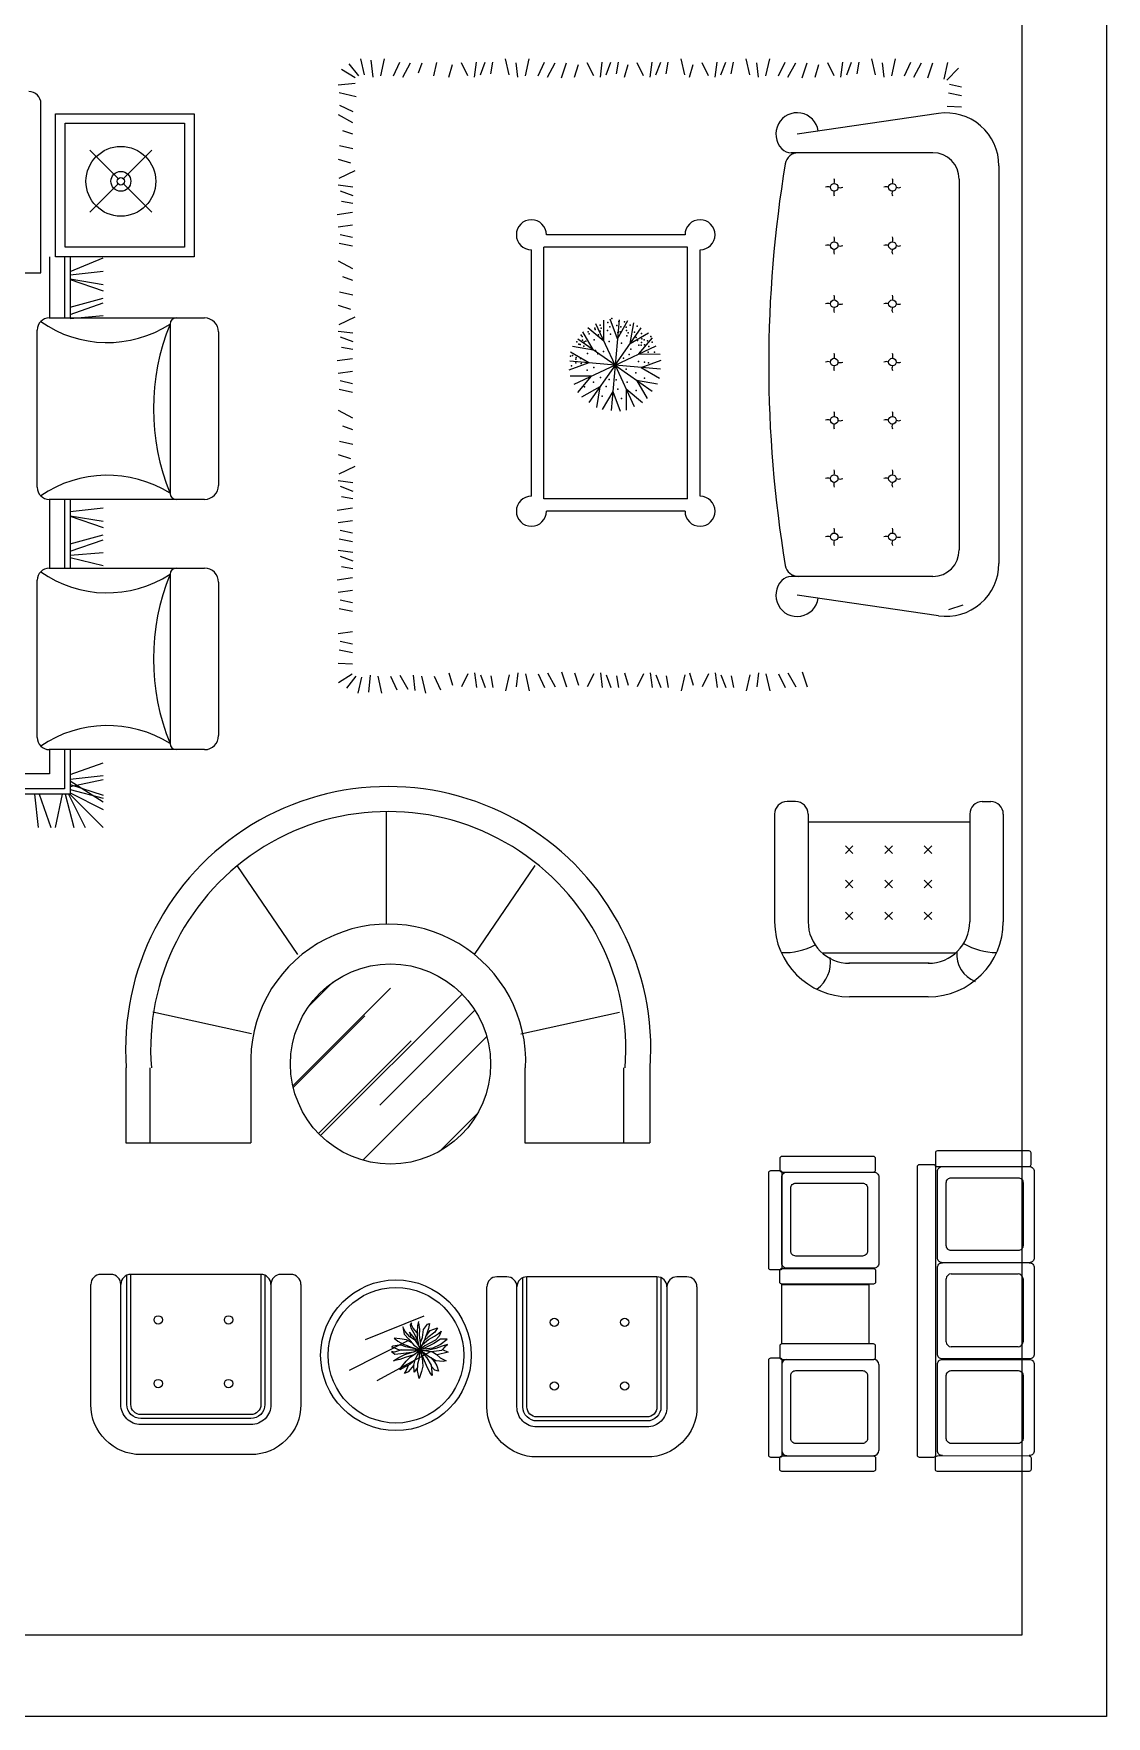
# Model space of a CAD drawing. Header units: inches. Extents: x -0.4 to 42.1, y 14 to 38.8.
# Drawn here: x 37.81 to 42.1, y 13.97 to 20.7 of the extents above; entities that cross this region are included whole.
import ezdxf

# ---------------------------------------------------------------- set-up
doc = ezdxf.new("R2010")
doc.units = ezdxf.units.IN
doc.header["$MEASUREMENT"] = 0
for name, color, linetype in [('02', 2, 'Continuous'), ('1', 1, 'Continuous'), ('8', 8, 'Continuous'), ('kadrbm', 4, 'Continuous')]:
    doc.layers.add(name, color=color, linetype=linetype)

# ---------------------------------------------------------------- blocks, each defined once
blk = doc.blocks.new('kadrbm')
at = {"layer": 'kadrbm', "color": 4}
blk.add_lwpolyline([(0, 0), (0, 24.7972), (21, 24.7972), (21, 0), (0, 0)], close=True, dxfattribs=at)
blk.add_lwpolyline([(20.6631, 0.3257), (20.6631, 24.4603), (0.3369, 24.4603), (0.3369, 0.3257), (20.6631, 0.3257)], dxfattribs=at)

msp = doc.modelspace()

# ---------------------------------------------------------------- hatches: boundary and pattern name
at = {"layer": '8'}
h = msp.add_hatch(dxfattribs=at)
h.set_pattern_fill('AR-RROOF', color=256, scale=0.3, angle=45, style=0)
h.set_pattern_definition([(45, (10.59898, 5.21392), (0.2545584, 0.6788225), [4.5, -0.6, 1.5, -0.3]), (45, (10.77505, 5.60212), (-0.4942676, 0.0700036), [0.9, -0.099, 1.8, -0.225]), (45, (10.52473, 5.5003), (0.9609581, 1.245215), [2.4, -0.42, 1.2, -0.3])])
edge = h.paths.add_edge_path()
edge.add_arc((39.2378, 16.5791), 0.4, 0, 360)

# ---------------------------------------------------------------- linework, layer by layer
at = {"layer": '02'}
for p, q in [((39.1336, 20.5328), (39.1187, 20.5964)), ((39.1682, 20.5241), (39.1608, 20.5921)), ((39.1986, 20.5284), (39.214, 20.5964)), ((39.2491, 20.529), (39.2747, 20.5834)), ((39.4107, 20.529), (39.4224, 20.5828)), ((39.574, 20.5241), (39.5814, 20.5834)), ((39.5969, 20.5328), (39.6161, 20.5834)), ((39.6383, 20.5371), (39.6464, 20.5834)), ((39.712, 20.5328), (39.6971, 20.5964)), ((39.777, 20.5284), (39.7924, 20.5964)), ((39.8275, 20.529), (39.8531, 20.5834)), ((40.0767, 20.5241), (40.0841, 20.5834)), ((40.0996, 20.5328), (40.1188, 20.5834)), ((40.1411, 20.5371), (40.1491, 20.5834)), ((40.2761, 20.5241), (40.2835, 20.5834)), ((40.2989, 20.5328), (40.3181, 20.5834)), ((40.3404, 20.5371), (40.3484, 20.5834)), ((40.414, 20.5328), (40.3992, 20.5964)), ((40.5361, 20.5241), (40.5435, 20.5834)), ((40.559, 20.5328), (40.5781, 20.5834)), ((40.6004, 20.5371), (40.6085, 20.5834)), ((40.6741, 20.5328), (40.6592, 20.5964)), ((40.739, 20.5284), (40.7545, 20.5964)), ((40.7896, 20.529), (40.8151, 20.5834)), ((41.0388, 20.5241), (41.0462, 20.5834)), ((41.0617, 20.5328), (41.0809, 20.5834)), ((41.1031, 20.5371), (41.1112, 20.5834)), ((41.1768, 20.5328), (41.1619, 20.5964)), ((41.2417, 20.5284), (41.2572, 20.5964)), ((41.2923, 20.529), (41.3178, 20.5834)), ((41.4509, 20.5154), (41.4656, 20.5828)), ((39.0958, 20.5204), (39.042, 20.555)), ((39.1107, 20.529), (39.0729, 20.5767)), ((39.2864, 20.5241), (39.3182, 20.581)), ((39.3502, 20.5414), (39.3639, 20.581)), ((39.4707, 20.5241), (39.4861, 20.5741)), ((39.5474, 20.5284), (39.5218, 20.581)), ((39.7466, 20.5241), (39.7404, 20.581)), ((39.8648, 20.5241), (39.8966, 20.581)), ((39.9217, 20.5204), (39.9409, 20.581)), ((39.9734, 20.5241), (39.9888, 20.5741)), ((40.0501, 20.5284), (40.0245, 20.581)), ((40.1727, 20.5241), (40.1882, 20.5741)), ((40.2494, 20.5284), (40.2239, 20.581)), ((40.4327, 20.5241), (40.4482, 20.5741)), ((40.5095, 20.5284), (40.4839, 20.581)), ((40.7087, 20.5241), (40.7025, 20.581)), ((40.8269, 20.5241), (40.8587, 20.581)), ((40.8838, 20.5204), (40.903, 20.581)), ((40.9354, 20.5241), (40.9509, 20.5741)), ((41.0122, 20.5284), (40.9866, 20.581)), ((41.2114, 20.5241), (41.2052, 20.581)), ((41.3296, 20.5241), (41.3614, 20.581)), ((41.3865, 20.5204), (41.4057, 20.581)), ((41.4626, 20.5111), (41.5084, 20.5594)), ((39.0284, 20.4925), (39.0964, 20.5)), ((39.0327, 20.4622), (39.1007, 20.4467)), ((41.4682, 20.4616), (41.5208, 20.4508)), ((41.4725, 20.4962), (41.5208, 20.4853)), ((37.8402, 19.7413), (37.8402, 20.4181)), ((39.0333, 20.4117), (39.0877, 20.3861)), ((41.4639, 20.4084), (41.5208, 20.4055)), ((39.0284, 20.3743), (39.0853, 20.3426)), ((41.4281, 20.3786), (40.8635, 20.2964)), ((39.0333, 20.2501), (39.0871, 20.2383)), ((39.0457, 20.3106), (39.0853, 20.2969)), ((38.1491, 20.118), (38.0358, 20.2313)), ((38.2835, 20.2313), (38.1702, 20.118)), ((39.0284, 20.1961), (39.0784, 20.1807)), ((41.4057, 20.2214), (40.8392, 20.2214)), ((39.0327, 20.1194), (39.0964, 20.1504)), ((41.5115, 20.1156), (41.5115, 18.6338)), ((41.6703, 20.1692), (41.6703, 18.5802)), ((38.1491, 20.0969), (38.0358, 19.9836)), ((38.2835, 19.9836), (38.1702, 20.0969)), ((39.0284, 20.0928), (39.0877, 20.0854)), ((39.0371, 20.0699), (39.0877, 20.0507)), ((39.0241, 19.9746), (39.0853, 19.9835)), ((39.0414, 20.0285), (39.0877, 20.0204)), ((39.0284, 19.9251), (39.0853, 19.933)), ((39.0327, 19.8602), (39.0853, 19.8493)), ((39.0371, 19.8948), (39.0853, 19.8838)), ((39.8509, 18.8387), (39.8509, 19.8438)), ((40.4253, 19.8438), (39.8509, 19.8438)), ((40.4153, 19.8938), (39.8609, 19.8938)), ((40.4253, 18.8387), (40.4253, 19.8438)), ((37.9563, 19.7464, -0.1728), (38.0895, 19.8014, -0.1728)), ((39.0284, 19.7902), (39.0853, 19.7585)), ((39.8009, 18.8487), (39.8009, 19.8338)), ((40.4753, 18.8487), (40.4753, 19.8338)), ((37.1634, 19.7413), (37.8402, 19.7413)), ((37.9563, 19.7335, -0.1728), (38.0895, 19.7478, -0.1728)), ((37.9563, 19.7171, -0.1728), (38.0895, 19.695, -0.1728)), ((37.9563, 19.7148, -0.1728), (38.0895, 19.6695, -0.1728)), ((39.0457, 19.7265), (39.0853, 19.7128)), ((37.9563, 19.6038, -0.1728), (38.0895, 19.6408, -0.1728)), ((39.0333, 19.666), (39.0871, 19.6542)), ((37.9563, 19.5748, -0.1728), (38.0895, 19.6212, -0.1728)), ((39.0284, 19.612), (39.0784, 19.5966)), ((37.8249, 18.8844), (37.8249, 19.5128)), ((37.8733, 19.5612), (38.4941, 19.5612)), ((37.9563, 19.5597, -0.1728), (38.0895, 19.5705, -0.1728)), ((38.3567, 19.537), (38.3567, 18.8602)), ((39.0284, 19.5087), (39.0877, 19.5013)), ((39.0327, 19.5353), (39.0964, 19.5662)), ((40.0493, 19.4331), (40.0072, 19.5064)), ((40.0911, 19.4681), (40.0262, 19.5223)), ((40.1356, 19.3727), (40.0587, 19.5375)), ((40.0911, 19.4681), (40.0913, 19.5527)), ((40.1448, 19.4776), (40.1157, 19.557)), ((40.1514, 19.5538), (40.1197, 19.1915)), ((40.1356, 19.3727), (40.2399, 19.5216)), ((40.1448, 19.4776), (40.1872, 19.5507)), ((40.196, 19.4589), (40.2105, 19.5422)), ((38.5501, 19.5052), (38.5501, 18.892)), ((39.0371, 19.4858), (39.0877, 19.4666)), ((39.0414, 19.4443), (39.0877, 19.4363)), ((40.0493, 19.4331), (39.966, 19.4476)), ((40.1356, 19.3727), (39.9866, 19.477)), ((40.1356, 19.3727), (40.3004, 19.4495)), ((40.196, 19.4589), (40.2693, 19.5011)), ((40.231, 19.4172), (40.2852, 19.4821)), ((39.0241, 19.3905), (39.0853, 19.3994)), ((40.0307, 19.3819), (39.9513, 19.3528)), ((40.3167, 19.3568), (39.9544, 19.3885)), ((40.0307, 19.3819), (39.9576, 19.4243)), ((40.1356, 19.3727), (39.9708, 19.2958)), ((40.1356, 19.3727), (40.0313, 19.2237)), ((40.1356, 19.3727), (40.2845, 19.2684)), ((40.1356, 19.3727), (40.2124, 19.2079)), ((40.231, 19.4172), (40.3155, 19.417)), ((40.2405, 19.3635), (40.3199, 19.3926)), ((39.0284, 19.341), (39.0853, 19.3488)), ((39.0371, 19.3107), (39.0853, 19.2997)), ((40.0402, 19.3282), (39.9556, 19.3284)), ((40.0402, 19.3282), (39.9859, 19.2633)), ((40.2218, 19.3123), (40.2639, 19.239)), ((40.2218, 19.3123), (40.3051, 19.2978)), ((40.2405, 19.3635), (40.3136, 19.3211)), ((39.0327, 19.276), (39.0853, 19.2652)), ((40.0752, 19.2864), (40.0019, 19.2443)), ((40.0752, 19.2864), (40.0607, 19.2031)), ((40.1264, 19.2678), (40.084, 19.1947)), ((40.1264, 19.2678), (40.1555, 19.1884)), ((40.1801, 19.2773), (40.1799, 19.1927)), ((40.1801, 19.2773), (40.245, 19.2231)), ((39.0284, 19.1931), (39.0853, 19.1614)), ((39.0457, 19.1294), (39.0853, 19.1157)), ((39.0333, 19.0689), (39.0871, 19.0571)), ((39.0284, 19.0149), (39.0784, 18.9994)), ((39.0327, 18.9382), (39.0964, 18.9691)), ((39.0284, 18.9116), (39.0877, 18.9041)), ((38.4941, 18.836), (37.8733, 18.836)), ((39.0371, 18.8887), (39.0877, 18.8695)), ((39.0414, 18.8472), (39.0877, 18.8392)), ((40.4253, 18.8387), (39.8509, 18.8387)), ((37.9563, 18.7873, -0.1728), (38.0895, 18.8016, -0.1728)), ((37.9563, 18.7709, -0.1728), (38.0895, 18.7489, -0.1728)), ((37.9563, 18.7687, -0.1728), (38.0895, 18.7233, -0.1728)), ((39.0241, 18.7934), (39.0853, 18.8023)), ((40.4153, 18.7887), (39.8609, 18.7887)), ((39.0284, 18.7439), (39.0853, 18.7517)), ((39.0371, 18.7136), (39.0853, 18.7026)), ((37.9563, 18.6577, -0.1728), (38.0895, 18.6946, -0.1728)), ((37.9563, 18.6287, -0.1728), (38.0895, 18.675, -0.1728)), ((39.0284, 18.6325), (39.0877, 18.6251)), ((39.0327, 18.6789), (39.0853, 18.6681)), ((37.9563, 18.6135, -0.1728), (38.0895, 18.6243, -0.1728)), ((37.9563, 18.604, -0.1728), (38.0895, 18.5722, -0.1728)), ((39.0371, 18.6096), (39.0877, 18.5904)), ((39.0414, 18.5682), (39.0877, 18.5601)), ((37.8249, 17.8841), (37.8249, 18.5125)), ((37.8733, 18.5609), (38.4941, 18.5609)), ((38.3567, 18.5367), (38.3567, 17.8599)), ((38.5501, 18.5049), (38.5501, 17.8917)), ((39.0241, 18.5143), (39.0853, 18.5232)), ((41.4057, 18.528), (40.8392, 18.528)), ((39.0284, 18.4648), (39.0853, 18.4727)), ((39.0371, 18.4345), (39.0853, 18.4235)), ((41.4281, 18.3707), (40.8635, 18.4529)), ((39.0327, 18.3998), (39.0853, 18.389)), ((41.4707, 18.3957), (41.5276, 18.4147)), ((39.0284, 18.2996), (39.0853, 18.3074)), ((39.0327, 18.2346), (39.0853, 18.2238)), ((39.0371, 18.2693), (39.0853, 18.2583)), ((39.0284, 18.1814), (39.0853, 18.1785)), ((39.0841, 18.1375), (39.0302, 18.1028)), ((39.0989, 18.1288), (39.0612, 18.0812)), ((39.1218, 18.1251), (39.107, 18.0615)), ((39.1565, 18.1338), (39.1491, 18.0658)), ((39.1868, 18.1294), (39.2023, 18.0615)), ((39.2373, 18.1288), (39.2629, 18.0745)), ((39.2747, 18.1338), (39.3064, 18.0768)), ((39.3279, 18.1331), (39.3353, 18.0725)), ((39.3615, 18.1294), (39.377, 18.0615)), ((39.4121, 18.1288), (39.4376, 18.0745)), ((39.4707, 18.1433), (39.4861, 18.0933)), ((39.5474, 18.139), (39.5218, 18.0864)), ((39.574, 18.1433), (39.5814, 18.084)), ((39.5969, 18.1347), (39.6161, 18.084)), ((39.6383, 18.1303), (39.6464, 18.084)), ((39.712, 18.1347), (39.6971, 18.071)), ((39.7466, 18.1433), (39.7404, 18.0864)), ((39.777, 18.139), (39.7924, 18.071)), ((39.8275, 18.1384), (39.8531, 18.084)), ((39.8648, 18.1433), (39.8966, 18.0864)), ((39.9217, 18.147), (39.9409, 18.0864)), ((39.9734, 18.1433), (39.9888, 18.0933)), ((40.0501, 18.139), (40.0245, 18.0864)), ((40.0767, 18.1433), (40.0841, 18.084)), ((40.0996, 18.1347), (40.1188, 18.084)), ((40.1411, 18.1303), (40.1491, 18.084)), ((40.1727, 18.1433), (40.1882, 18.0933)), ((40.2494, 18.139), (40.2239, 18.0864)), ((40.2761, 18.1433), (40.2835, 18.084)), ((40.2989, 18.1347), (40.3181, 18.084)), ((40.3404, 18.1303), (40.3484, 18.084)), ((40.414, 18.1347), (40.3992, 18.071)), ((40.4327, 18.1433), (40.4482, 18.0933)), ((40.5095, 18.139), (40.4839, 18.0864)), ((40.5361, 18.1433), (40.5435, 18.084)), ((40.559, 18.1347), (40.5781, 18.084)), ((40.6004, 18.1303), (40.6085, 18.084)), ((40.6741, 18.1347), (40.6592, 18.071)), ((40.7087, 18.1433), (40.7025, 18.0864)), ((40.739, 18.139), (40.7545, 18.071)), ((40.7896, 18.1384), (40.8151, 18.084)), ((40.8269, 18.1433), (40.8587, 18.0864)), ((40.8838, 18.147), (40.903, 18.0864)), ((38.4941, 17.8357), (37.8733, 17.8357)), ((37.8749, 17.8357, -0.1728), (37.8749, 17.7386, -0.1728)), ((37.9341, 17.8357, -0.1728), (37.9341, 17.6794, -0.1728)), ((37.9563, 17.8357, -0.1728), (37.9563, 17.6572, -0.1728)), ((37.9563, 17.7362, -0.1728), (38.0895, 17.7824, -0.1728)), ((37.8749, 17.7386, -0.1728), (35.4733, 17.7386, -0.1728)), ((37.9563, 17.7171, -0.1728), (38.0895, 17.7323, -0.1728)), ((37.9563, 17.6881, -0.1728), (38.0895, 17.7165, -0.1728)), ((37.9563, 17.711, -0.1728), (38.0895, 17.6268, -0.1728)), ((37.9563, 17.6968, -0.1728), (38.0895, 17.6538, -0.1728)), ((37.9563, 17.6572, -0.1728), (35.3919, 17.6572, -0.1728)), ((37.9341, 17.6794, -0.1728), (35.4141, 17.6794, -0.1728)), ((37.814, 17.6572, -0.1728), (37.8292, 17.524, -0.1728)), ((37.8331, 17.6572, -0.1728), (37.8792, 17.524, -0.1728)), ((37.9254, 17.6572, -0.1728), (37.897, 17.524, -0.1728)), ((37.937, 17.6572, -0.1728), (37.9719, 17.524, -0.1728)), ((37.9504, 17.6572, -0.1728), (38.017, 17.524, -0.1728)), ((37.956, 17.6572, -0.1728), (38.0889, 17.5244, -0.1728)), ((37.9563, 17.6765, -0.1728), (38.0895, 17.6416, -0.1728)), ((37.9563, 17.6631, -0.1728), (38.0895, 17.5965, -0.1728)), ((40.8575, 17.6278), (40.8235, 17.6278)), ((41.6038, 17.6278), (41.6378, 17.6278)), ((39.2205, 17.5882), (39.2207, 17.1383)), ((40.7735, 17.5778), (40.7735, 17.1478)), ((40.9075, 17.5778), (40.9075, 17.1478)), ((41.5538, 17.5778), (41.5538, 17.1478)), ((41.6878, 17.5778), (41.6878, 17.1478)), ((40.9075, 17.5478), (41.5538, 17.5478)), ((41.0564, 17.4206), (41.0866, 17.4508)), ((41.0866, 17.4206), (41.0564, 17.4508)), ((41.2442, 17.4206), (41.214, 17.4508)), ((41.214, 17.4206), (41.2442, 17.4508)), ((41.3716, 17.4206), (41.4018, 17.4508)), ((41.4018, 17.4206), (41.3716, 17.4508)), ((38.8675, 17.0165), (38.6246, 17.3728)), ((39.5738, 17.0165), (39.8167, 17.3728)), ((41.0564, 17.2834), (41.0866, 17.3136)), ((41.0866, 17.2834), (41.0564, 17.3136)), ((41.214, 17.2834), (41.2442, 17.3136)), ((41.2442, 17.2834), (41.214, 17.3136)), ((41.3716, 17.2834), (41.4018, 17.3136)), ((41.4018, 17.2834), (41.3716, 17.3136)), ((41.0564, 17.1564), (41.0866, 17.1866)), ((41.0866, 17.1564), (41.0564, 17.1866)), ((41.214, 17.1564), (41.2442, 17.1866)), ((41.2442, 17.1564), (41.214, 17.1866)), ((41.3716, 17.1564), (41.4018, 17.1866)), ((41.4018, 17.1564), (41.3716, 17.1866)), ((41.4959, 17.0218), (40.9654, 17.0218)), ((41.3909, 16.9818), (41.0703, 16.9818)), ((41.3878, 16.8478), (41.0735, 16.8478)), ((38.6823, 16.7004), (38.2881, 16.7868)), ((39.759, 16.7004), (40.1531, 16.7868)), ((38.1792, 16.5634), (38.1792, 16.2634)), ((38.2754, 16.5634), (38.2754, 16.2634)), ((38.6791, 16.5634), (38.6791, 16.2634)), ((39.7751, 16.5634), (39.7751, 16.2634)), ((40.1692, 16.5634), (40.1692, 16.2634)), ((40.275, 16.5634), (40.275, 16.2634)), ((38.1792, 16.2634), (38.6791, 16.2634)), ((39.7751, 16.2634), (40.275, 16.2634)), ((41.4798, 15.7401), (41.7468, 15.7401)), ((41.4598, 15.4689), (41.4598, 15.7201)), ((41.7668, 15.7201), (41.7668, 15.4689)), ((39.3216, 15.5447), (39.3164, 15.5368)), ((39.3212, 15.5368), (39.3216, 15.5447)), ((39.3491, 15.5499), (39.3456, 15.5335)), ((39.3552, 15.5185), (39.3513, 15.5443)), ((39.3696, 15.5176), (39.3857, 15.5391)), ((39.3857, 15.5391), (39.3936, 15.5424)), ((39.3936, 15.5424), (39.3897, 15.5214)), ((39.2754, 15.4807), (39.2518, 15.4835)), ((39.2518, 15.4835), (39.2675, 15.4709)), ((39.2675, 15.4709), (39.2889, 15.4587)), ((39.302, 15.476), (39.2754, 15.4807)), ((39.2876, 15.5284), (39.2928, 15.4994)), ((39.2963, 15.5097), (39.2876, 15.5284)), ((39.2928, 15.4994), (39.3107, 15.4798)), ((39.3155, 15.4882), (39.2963, 15.5097)), ((39.3234, 15.4646), (39.302, 15.476)), ((39.3107, 15.4798), (39.3177, 15.4709)), ((39.3354, 15.4814), (39.3138, 15.5073)), ((39.3138, 15.5073), (39.319, 15.4863)), ((39.3371, 15.4743), (39.3155, 15.4882)), ((39.3164, 15.5368), (39.319, 15.5242)), ((39.3177, 15.4709), (39.3312, 15.4559)), ((39.319, 15.5242), (39.3356, 15.4971)), ((39.3286, 15.5232), (39.3212, 15.5368)), ((39.344, 15.5046), (39.3286, 15.5232)), ((39.3354, 15.4814), (39.342, 15.4677)), ((39.3356, 15.4971), (39.3471, 15.4697)), ((39.3517, 15.4513), (39.3371, 15.4743)), ((39.3456, 15.5335), (39.3439, 15.5069)), ((39.3439, 15.5069), (39.3447, 15.4816)), ((39.3447, 15.4816), (39.3495, 15.4565)), ((39.3543, 15.4952), (39.3552, 15.5185)), ((39.3587, 15.4555), (39.3543, 15.4952)), ((39.3748, 15.4793), (39.3548, 15.4361)), ((39.3575, 15.4662), (39.3661, 15.4854)), ((39.3651, 15.4582), (39.3901, 15.4774)), ((39.3661, 15.4854), (39.3696, 15.5176)), ((39.3871, 15.4863), (39.3722, 15.4727)), ((39.3897, 15.5214), (39.3748, 15.4793)), ((39.3785, 15.4895), (39.3962, 15.5143)), ((39.4154, 15.5073), (39.3871, 15.4863)), ((39.3901, 15.4774), (39.4132, 15.4914)), ((39.4176, 15.4751), (39.3949, 15.4629)), ((39.3962, 15.5143), (39.4259, 15.5242)), ((39.4372, 15.4793), (39.411, 15.4615)), ((39.4132, 15.4914), (39.4302, 15.5022)), ((39.4259, 15.5242), (39.4154, 15.5073)), ((39.432, 15.4914), (39.4176, 15.4751)), ((39.4302, 15.5022), (39.4398, 15.5111)), ((39.4398, 15.5111), (39.432, 15.4914)), ((39.4363, 15.4583), (39.4647, 15.4788)), ((39.4647, 15.4788), (39.4372, 15.4793)), ((39.247, 15.4517), (39.2414, 15.4489)), ((39.2414, 15.4489), (39.2532, 15.4442)), ((39.2536, 15.427), (39.2414, 15.4302)), ((39.2414, 15.4302), (39.2549, 15.419)), ((39.2649, 15.4545), (39.247, 15.4517)), ((39.2501, 15.3933), (39.2706, 15.4059)), ((39.2532, 15.4442), (39.2719, 15.4363)), ((39.2811, 15.4365), (39.2536, 15.427)), ((39.2549, 15.419), (39.2784, 15.4223)), ((39.2802, 15.4555), (39.2649, 15.4545)), ((39.2706, 15.4059), (39.2946, 15.4181)), ((39.2719, 15.4363), (39.2933, 15.4368)), ((39.2968, 15.4055), (39.275, 15.398)), ((39.2784, 15.4223), (39.3319, 15.4292)), ((39.2994, 15.4485), (39.2802, 15.4555)), ((39.2889, 15.4587), (39.3037, 15.4536)), ((39.2933, 15.4368), (39.3203, 15.4372)), ((39.2946, 15.4181), (39.3548, 15.4361)), ((39.3306, 15.4172), (39.2968, 15.4055)), ((39.3548, 15.4361), (39.2994, 15.4485)), ((39.2998, 15.391), (39.3181, 15.4092)), ((39.3037, 15.4536), (39.3168, 15.4489)), ((39.3168, 15.4489), (39.3548, 15.4361)), ((39.3181, 15.4092), (39.3365, 15.4209)), ((39.3203, 15.4372), (39.3548, 15.4361)), ((39.3312, 15.4559), (39.3421, 15.4485)), ((39.3548, 15.4361), (39.3352, 15.3956)), ((39.3365, 15.4209), (39.3548, 15.4361)), ((39.3421, 15.4485), (39.3548, 15.4361)), ((39.3469, 15.3812), (39.3535, 15.4041)), ((39.3548, 15.4361), (39.3517, 15.4513)), ((39.3535, 15.4041), (39.3548, 15.4361)), ((39.3548, 15.4361), (39.3587, 15.4555)), ((39.3753, 15.4522), (39.3548, 15.4361)), ((39.3548, 15.4361), (39.37, 15.44)), ((39.3548, 15.4361), (39.381, 15.4321)), ((39.3901, 15.4106), (39.3548, 15.4361)), ((39.3548, 15.4361), (39.3831, 15.4041)), ((39.3548, 15.4361), (39.3644, 15.4031)), ((39.3818, 15.3737), (39.3548, 15.4361)), ((39.3644, 15.4031), (39.3674, 15.3709)), ((39.411, 15.4615), (39.3651, 15.4387)), ((39.37, 15.44), (39.408, 15.4452)), ((39.3892, 15.4349), (39.3734, 15.4331)), ((39.3949, 15.4629), (39.3753, 15.4522)), ((39.381, 15.4321), (39.4058, 15.4284)), ((39.3831, 15.4041), (39.3997, 15.3751)), ((39.4189, 15.4414), (39.3892, 15.4349)), ((39.4193, 15.3928), (39.3901, 15.4106)), ((39.3986, 15.4054), (39.4132, 15.3886)), ((39.4001, 15.4298), (39.4429, 15.4358)), ((39.4058, 15.4284), (39.4206, 15.4195)), ((39.408, 15.4452), (39.4363, 15.4583)), ((39.4442, 15.4513), (39.4189, 15.4414)), ((39.4206, 15.4195), (39.4363, 15.405)), ((39.4677, 15.4274), (39.4246, 15.4171)), ((39.4363, 15.405), (39.4599, 15.3933)), ((39.4429, 15.4358), (39.4525, 15.4442)), ((39.4656, 15.4573), (39.4442, 15.4513)), ((39.4458, 15.4384), (39.4677, 15.4274)), ((39.4525, 15.4442), (39.4599, 15.4541)), ((39.4599, 15.4541), (39.4656, 15.4573)), ((41.7468, 15.4489), (41.4798, 15.4489)), ((39.275, 15.398), (39.2501, 15.3933)), ((39.2745, 15.3573), (39.2824, 15.3695)), ((39.2963, 15.3685), (39.2745, 15.3573)), ((39.2824, 15.3695), (39.2998, 15.391)), ((39.2942, 15.3414), (39.2998, 15.3531)), ((39.3085, 15.3489), (39.2942, 15.3414)), ((39.3147, 15.3784), (39.2963, 15.3685)), ((39.2998, 15.3531), (39.3094, 15.3756)), ((39.3312, 15.376), (39.3085, 15.3489)), ((39.3352, 15.3956), (39.3147, 15.3784)), ((39.3308, 15.376), (39.336, 15.3966)), ((39.333, 15.347), (39.3312, 15.376)), ((39.3461, 15.3657), (39.333, 15.347)), ((39.3461, 15.3527), (39.3469, 15.3812)), ((39.3517, 15.3223), (39.3461, 15.3527)), ((39.3622, 15.3494), (39.3517, 15.3223)), ((39.3674, 15.3709), (39.3622, 15.3494)), ((39.3945, 15.3461), (39.3818, 15.3737)), ((39.4041, 15.3335), (39.3945, 15.3461)), ((39.3997, 15.3751), (39.4041, 15.3335)), ((39.4154, 15.3559), (39.4006, 15.3709)), ((39.4132, 15.3886), (39.4228, 15.3727)), ((39.4298, 15.3517), (39.4154, 15.3559)), ((39.4477, 15.3896), (39.4193, 15.3928)), ((39.4228, 15.3727), (39.4298, 15.3517)), ((39.4599, 15.3933), (39.4477, 15.3896)), ((41.1899, 15.3781), (41.1899, 15.0336))]:
    msp.add_line(p, q, dxfattribs=at)
for points in [[(37.8989, 19.8059), (37.8989, 20.3775), (38.4522, 20.3775), (38.4522, 19.8059)], [(37.937, 19.8439), (37.937, 20.3394), (38.4141, 20.3394), (38.4141, 19.8439)]]:
    msp.add_lwpolyline(points, close=True, dxfattribs=at)
at = {"layer": '02', "elevation": -0.1728}
for points in [[(37.8749, 19.8059), (37.8749, 19.5612)], [(37.9341, 19.8059), (37.9341, 19.5612)], [(37.9563, 19.8059), (37.9563, 19.5612)], [(37.8749, 18.836), (37.8749, 18.5609)], [(37.9341, 18.836), (37.9341, 18.5609)], [(37.9563, 18.836), (37.9563, 18.5609)]]:
    msp.add_lwpolyline(points, dxfattribs=at)
at = {"layer": '02'}
for points in [[(41.7908, 16.1692, 0.414214), (41.7988, 16.1772), (41.7988, 16.2235, 0.414214), (41.7908, 16.2315), (41.4243, 16.2315, 0.414214), (41.4163, 16.2235), (41.4163, 16.1772, 0.414214), (41.4243, 16.1692), (41.7918, 16.1692)], [(41.1689, 16.1473, 0.414214), (41.1769, 16.1553), (41.1769, 16.2015, 0.414214), (41.1689, 16.2095), (40.8024, 16.2095, 0.414214), (40.7944, 16.2015), (40.7944, 16.1553, 0.414214), (40.8024, 16.1473), (41.1699, 16.1473)], [(41.1699, 16.1473, -0.414214), (41.1899, 16.1273), (41.1899, 15.7828, -0.414214), (41.1699, 15.7628), (40.8224, 15.7628, -0.414214), (40.8024, 15.7828), (40.8024, 16.1273, -0.414214), (40.8224, 16.1473)], [(41.7918, 16.1692, -0.414214), (41.8118, 16.1492), (41.8118, 15.8047, -0.414214), (41.7918, 15.7847), (41.4443, 15.7847, -0.414214), (41.4243, 15.8047), (41.4243, 16.1492, -0.414214), (41.4443, 16.1692)], [(41.7918, 15.7846, -0.414214), (41.8118, 15.7646), (41.8118, 15.42, -0.414214), (41.7918, 15.4), (41.4443, 15.4, -0.414214), (41.4243, 15.42), (41.4243, 15.7646, -0.414214), (41.4443, 15.7846)], [(41.1689, 15.3981, 0.414214), (41.1769, 15.4061), (41.1769, 15.4524, 0.414214), (41.1689, 15.4604), (40.8024, 15.4604, 0.414214), (40.7944, 15.4524), (40.7944, 15.4061, 0.414214), (40.8024, 15.3981), (41.1699, 15.3981)], [(41.4443, 15.0136, -0.414214), (41.4243, 15.0336), (41.4243, 15.3781, -0.414214), (41.4443, 15.3981), (41.7918, 15.3981, -0.414214), (41.8118, 15.3781), (41.8118, 15.0336, -0.414214), (41.7918, 15.0136)], [(41.7908, 15.0127, -0.414214), (41.7988, 15.0047), (41.7988, 14.9585, -0.414214), (41.7908, 14.9505), (41.4243, 14.9505, -0.414214), (41.4163, 14.9585), (41.4163, 15.0047, -0.414214), (41.4243, 15.0127), (41.7918, 15.0136)]]:
    msp.add_lwpolyline(points, format="xyb", dxfattribs=at)
for points in [[(40.7582, 16.1533), (40.7947, 16.1533, -0.414214), (40.8027, 16.1453), (40.8027, 15.7639, -0.414214), (40.7947, 15.7559), (40.7582, 15.7559, -0.414214), (40.7502, 15.7639), (40.7502, 16.1453, -0.414214)], [(41.3526, 16.1774), (41.4083, 16.1774, -0.414214), (41.4163, 16.1694), (41.4163, 15.0148, -0.414214), (41.4083, 15.0068), (41.3526, 15.0068, -0.414214), (41.3446, 15.0148), (41.3446, 16.1694, -0.414214)], [(40.8578, 16.1028), (41.1249, 16.1028, -0.414214), (41.1449, 16.0828), (41.1449, 15.8316, -0.414214), (41.1249, 15.8116), (40.8578, 15.8116, -0.414214), (40.8378, 15.8316), (40.8378, 16.0828, -0.414214)], [(41.4798, 16.1247), (41.7468, 16.1247, -0.414214), (41.7668, 16.1047), (41.7668, 15.8535, -0.414214), (41.7468, 15.8335), (41.4798, 15.8335, -0.414214), (41.4598, 15.8535), (41.4598, 16.1047, -0.414214)], [(40.7944, 15.7076), (40.7944, 15.7539, -0.414214), (40.8024, 15.7619), (41.1689, 15.7619, -0.414214), (41.1769, 15.7539), (41.1769, 15.7076, -0.414214), (41.1689, 15.6996), (40.8024, 15.6996, -0.414214)], [(40.7582, 15.4041), (40.7947, 15.4041, -0.414214), (40.8027, 15.3961), (40.8027, 15.0148, -0.414214), (40.7947, 15.0068), (40.7582, 15.0068, -0.414214), (40.7502, 15.0148), (40.7502, 15.3961, -0.414214)], [(40.8578, 15.3536), (41.1249, 15.3536, -0.414214), (41.1449, 15.3336), (41.1449, 15.0824, -0.414214), (41.1249, 15.0624), (40.8578, 15.0624, -0.414214), (40.8378, 15.0824), (40.8378, 15.3336, -0.414214)], [(41.4798, 15.3536), (41.7468, 15.3536, -0.414214), (41.7668, 15.3336), (41.7668, 15.0824, -0.414214), (41.7468, 15.0624), (41.4798, 15.0624, -0.414214), (41.4598, 15.0824), (41.4598, 15.3336, -0.414214)], [(40.7944, 14.9585), (40.7944, 15.0047, -0.414214), (40.8024, 15.0127), (41.1689, 15.0127, -0.414214), (41.1769, 15.0047), (41.1769, 14.9585, -0.414214), (41.1689, 14.9505), (40.8024, 14.9505, -0.414214)]]:
    msp.add_lwpolyline(points, format="xyb", close=True, dxfattribs=at)
msp.add_lwpolyline([(40.8024, 15.4604), (40.8024, 15.6972), (41.1503, 15.6972), (41.1503, 15.4604)], dxfattribs=at)
for centre, radius in [((38.1597, 20.1074), 0.1395), ((38.1597, 20.1074), 0.0398), ((38.1597, 20.1074), 0.0149), ((41.0116, 20.0834), 0.0152), ((41.2445, 20.0834), 0.0152), ((41.0116, 19.8506), 0.0152), ((41.2445, 19.8506), 0.0152), ((41.0116, 19.6178), 0.0152), ((41.2445, 19.6178), 0.0152), ((41.0116, 19.3849), 0.0152), ((41.2445, 19.3849), 0.0152), ((41.0116, 19.1521), 0.0152), ((41.2445, 19.1521), 0.0152), ((41.0116, 18.9192), 0.0152), ((41.2445, 18.9192), 0.0152), ((41.0116, 18.6864), 0.0152), ((41.2445, 18.6864), 0.0152), ((39.2378, 16.5791), 0.4)]:
    msp.add_circle(centre, radius, dxfattribs=at)
for centre, radius, start, end in [((37.7918, 20.4181), 0.0483, 0, 90), ((40.8635, 20.2964), 0.085, 8.2832, 223.61889), ((41.4586, 20.1692), 0.2117, 0, 98.2832), ((40.8403, 20.2743), 0.0529, 223.61889, 270), ((40.8682, 20.1685), 0.0529, 90, 170.57543), ((41.4057, 20.1156), 0.1058, 0, 90), ((45.6505, 19.3747), 4.9006, 170.57543, 189.42455), ((40.9864, 20.1082), 0.027, 339.31518, 20.68482), ((41.2192, 20.1082), 0.027, 339.31518, 20.68482), ((40.9869, 20.0582), 0.027, 69.31518, 110.68482), ((41.0369, 20.0587), 0.027, 159.31518, 200.68482), ((41.0364, 20.1087), 0.027, 249.31518, 290.68482), ((41.2197, 20.0582), 0.027, 69.31518, 110.68482), ((41.2697, 20.0587), 0.027, 159.31518, 200.68482), ((41.2692, 20.1087), 0.027, 249.31518, 290.68482), ((39.8009, 19.8938), 0.06, 0, 270), ((40.4753, 19.8938), 0.06, 270, 180), ((40.9869, 19.8254), 0.027, 69.31518, 110.68482), ((40.9864, 19.8754), 0.027, 339.31518, 20.68482), ((41.0364, 19.8758), 0.027, 249.31518, 290.68482), ((41.2197, 19.8254), 0.027, 69.31518, 110.68482), ((41.2192, 19.8754), 0.027, 339.31518, 20.68482), ((41.2692, 19.8758), 0.027, 249.31518, 290.68482), ((41.0369, 19.8258), 0.027, 159.31518, 200.68482), ((41.2697, 19.8258), 0.027, 159.31518, 200.68482), ((40.9864, 19.6425), 0.027, 339.31518, 20.68482), ((41.2192, 19.6425), 0.027, 339.31518, 20.68482), ((40.9869, 19.5925), 0.027, 69.31518, 110.68482), ((41.0369, 19.593), 0.027, 159.31518, 200.68482), ((41.0364, 19.643), 0.027, 249.31518, 290.68482), ((41.2197, 19.5925), 0.027, 69.31518, 110.68482), ((41.2697, 19.593), 0.027, 159.31518, 200.68482), ((41.2692, 19.643), 0.027, 249.31518, 290.68482), ((37.8733, 19.5128), 0.0483, 90, 180), ((38.1053, 19.9258), 0.463, 234.89752, 302.88622), ((39.1838, 19.1986), 0.8937, 157.74925, 202.25075), ((38.3809, 19.537), 0.0242, 90, 180), ((38.4941, 19.5052), 0.056, 0, 90), ((40.9869, 19.3597), 0.027, 69.31518, 110.68482), ((40.9864, 19.4097), 0.027, 339.31518, 20.68482), ((41.0364, 19.4101), 0.027, 249.31518, 290.68482), ((41.2197, 19.3597), 0.027, 69.31518, 110.68482), ((41.2192, 19.4097), 0.027, 339.31518, 20.68482), ((41.2692, 19.4101), 0.027, 249.31518, 290.68482), ((41.0369, 19.3601), 0.027, 159.31518, 200.68482), ((41.2697, 19.3601), 0.027, 159.31518, 200.68482), ((40.9864, 19.1768), 0.027, 339.31518, 20.68482), ((41.2192, 19.1768), 0.027, 339.31518, 20.68482), ((40.9869, 19.1268), 0.027, 69.31518, 110.68482), ((41.0369, 19.1273), 0.027, 159.31518, 200.68482), ((41.0364, 19.1773), 0.027, 249.31518, 290.68482), ((41.2197, 19.1268), 0.027, 69.31518, 110.68482), ((41.2697, 19.1273), 0.027, 159.31518, 200.68482), ((41.2692, 19.1773), 0.027, 249.31518, 290.68482), ((38.1055, 18.4594), 0.473, 57.92737, 124.28889), ((40.9869, 18.894), 0.027, 69.31518, 110.68482), ((41.0369, 18.8944), 0.027, 159.31518, 200.68482), ((40.9864, 18.944), 0.027, 339.31518, 20.68482), ((41.0364, 18.9444), 0.027, 249.31518, 290.68482), ((41.2197, 18.894), 0.027, 69.31518, 110.68482), ((41.2697, 18.8944), 0.027, 159.31518, 200.68482), ((41.2192, 18.944), 0.027, 339.31518, 20.68482), ((41.2692, 18.9444), 0.027, 249.31518, 290.68482), ((37.8733, 18.8844), 0.0483, 180, 270), ((38.3809, 18.8602), 0.0242, 180, 270), ((38.4941, 18.892), 0.056, 270, 0), ((39.8009, 18.7887), 0.06, 90, 0), ((40.4753, 18.7887), 0.06, 180, 90), ((40.9864, 18.7111), 0.027, 339.31518, 20.68482), ((41.2192, 18.7111), 0.027, 339.31518, 20.68482), ((40.9869, 18.6611), 0.027, 69.31518, 110.68482), ((41.0369, 18.6616), 0.027, 159.31518, 200.68482), ((41.0364, 18.7116), 0.027, 249.31518, 290.68482), ((41.2197, 18.6611), 0.027, 69.31518, 110.68482), ((41.2697, 18.6616), 0.027, 159.31518, 200.68482), ((41.2692, 18.7116), 0.027, 249.31518, 290.68482), ((41.4057, 18.6338), 0.1058, 270, 0), ((40.8682, 18.5809), 0.0529, 189.42457, 270), ((41.4586, 18.5802), 0.2117, 261.7168, 0), ((37.8733, 18.5125), 0.0483, 90, 180), ((38.1053, 18.9255), 0.463, 234.89752, 302.88622), ((39.1838, 18.1983), 0.8937, 157.74925, 202.25075), ((38.3809, 18.5367), 0.0242, 90, 180), ((38.4941, 18.5049), 0.056, 0, 90), ((40.8635, 18.4529), 0.085, 136.38111, 351.7168), ((40.8403, 18.475), 0.0529, 90, 136.38111), ((38.1055, 17.4591), 0.473, 57.92737, 124.28889), ((38.4941, 17.8917), 0.056, 270, 0), ((37.8733, 17.8841), 0.0483, 180, 270), ((38.3809, 17.8599), 0.0242, 180, 270), ((39.2286, 16.6382), 1.05, 355.91188, 184.08812), ((40.8235, 17.5778), 0.05, 90, 180), ((40.8575, 17.5778), 0.05, 0, 90), ((41.6038, 17.5778), 0.05, 90, 180), ((41.6378, 17.5778), 0.05, 0, 90), ((39.2286, 16.6382), 0.95, 355.4807, 184.5193), ((39.2286, 16.5883), 0.55, 357.39977, 182.60023), ((41.0735, 17.1478), 0.3, 180, 270), ((41.0735, 17.1478), 0.166, 180, 270), ((41.3878, 17.1478), 0.3, 270, 0), ((41.3878, 17.1478), 0.166, 270, 0), ((40.8112, 17.2868), 0.2624, 267.53883, 298.25235), ((41.6177, 17.0176), 0.1162, 175.24204, 248.60342), ((41.6624, 17.2868), 0.2624, 239.47953, 269.74706), ((40.8675, 16.9836), 0.1292, 305.27543, 9.31408), ((41.4798, 15.7201), 0.02, 90, 180), ((41.7468, 15.7201), 0.02, 0, 90), ((41.4798, 15.4689), 0.02, 180, 270), ((41.7468, 15.4689), 0.02, 270, 0), ((40.8224, 15.3781), 0.02, 90, 180), ((41.1699, 15.3781), 0.02, 0, 90), ((40.8224, 15.0336), 0.02, 180, 270), ((41.1699, 15.0336), 0.02, 270, 0)]:
    msp.add_arc(centre, radius, start, end, dxfattribs=at)
for p in [(40.0286, 19.506), (40.0548, 19.5199), (40.0556, 19.5149), (40.0759, 19.533), (40.0762, 19.5081), (40.0798, 19.5202), (40.1052, 19.5105), (40.1067, 19.5428), (40.1152, 19.5259), (40.1231, 19.5588), (40.1431, 19.5309), (40.1508, 19.5477), (40.1559, 19.5061), (40.1589, 19.5258), (40.1731, 19.5457), (40.18, 19.5239), (40.1814, 19.5113), (40.1957, 19.5325), (40.2241, 19.5288), (39.9827, 19.4664), (39.9906, 19.4569), (39.9967, 19.4552), (40, 19.4923), (40.0045, 19.4869), (40.0058, 19.4731), (40.0111, 19.4489), (40.0114, 19.4663), (40.0191, 19.4682), (40.0317, 19.4982), (40.052, 19.474), (40.07, 19.4937), (40.1126, 19.4675), (40.1177, 19.497), (40.1469, 19.5031), (40.1607, 19.4608), (40.182, 19.4901), (40.188, 19.502), (40.2132, 19.5048), (40.2201, 19.483), (40.2253, 19.4713), (40.2311, 19.4521), (40.2399, 19.4526), (40.2409, 19.4637), (40.2414, 19.4986), (40.242, 19.4773), (40.2517, 19.474), (40.2537, 19.4539), (40.2652, 19.4703), (40.2706, 19.4474), (40.2791, 19.4866), (40.2834, 19.465), (39.9577, 19.4087), (39.9653, 19.4105), (39.9791, 19.3968), (39.9791, 19.3819), (39.9797, 19.403), (39.998, 19.3989), (40, 19.3788), (40.0248, 19.419), (40.057, 19.4312), (40.0671, 19.4178), (40.0891, 19.4271), (40.1691, 19.4002), (40.1917, 19.4157), (40.1985, 19.4363), (40.2292, 19.3874), (40.2539, 19.384), (40.2673, 19.424), (40.2699, 19.3814), (40.2936, 19.4242), (39.9618, 19.3697), (40.024, 19.353), (40.0497, 19.3046), (40.0511, 19.3631), (40.0775, 19.3234), (40.1118, 19.3154), (40.1404, 19.3141), (40.1803, 19.3568), (40.1844, 19.3041), (40.219, 19.3422), (40.2533, 19.3205), (40.0131, 19.2854), (40.0834, 19.248), (40.0994, 19.2878), (40.1471, 19.2761), (40.1613, 19.2387), (40.2203, 19.271)]:
    msp.add_point(p, dxfattribs=at)
at = {"layer": '1'}
for p, q in [((38.1195, 15.7379), (38.0789, 15.7379)), ((38.7195, 15.7379), (38.1995, 15.7379)), ((38.8395, 15.7379), (38.7995, 15.7379)), ((39.7031, 15.7283), (39.6625, 15.7283)), ((40.3031, 15.7283), (39.7831, 15.7283)), ((40.4231, 15.7283), (40.3831, 15.7283)), ((39.3708, 15.5718), (39.1361, 15.4769)), ((39.3093, 15.4741), (39.0719, 15.3541)), ((39.3987, 15.4295), (39.1836, 15.3122))]:
    msp.add_line(p, q, dxfattribs=at)
for points in [[(38.8795, 15.6979), (38.8795, 15.2179, -0.414214), (38.6795, 15.0179), (38.2395, 15.0179, -0.414214), (38.0395, 15.2179), (38.0395, 15.6979)], [(38.7595, 15.6979), (38.7595, 15.2179, -0.414214), (38.6795, 15.1379), (38.2395, 15.1379, -0.414214), (38.1595, 15.2179), (38.1595, 15.6979)], [(38.7355, 15.7346), (38.7355, 15.2179, -0.414214), (38.6795, 15.1619), (38.2395, 15.1619, -0.414214), (38.1835, 15.2179), (38.1835, 15.7346)], [(38.7195, 15.7379), (38.7195, 15.2179, -0.414214), (38.6795, 15.1779), (38.2395, 15.1779, -0.414214), (38.1995, 15.2179), (38.1995, 15.7379)], [(40.4631, 15.6883), (40.4631, 15.2083, -0.414214), (40.2631, 15.0083), (39.8231, 15.0083, -0.414214), (39.6231, 15.2083), (39.6231, 15.6883)], [(40.3431, 15.6883), (40.3431, 15.2083, -0.414214), (40.2631, 15.1283), (39.8231, 15.1283, -0.414214), (39.7431, 15.2083), (39.7431, 15.6883)], [(40.3191, 15.7249), (40.3191, 15.2083, -0.414214), (40.2631, 15.1523), (39.8231, 15.1523, -0.414214), (39.7671, 15.2083), (39.7671, 15.7249)], [(40.3031, 15.7283), (40.3031, 15.2083, -0.414214), (40.2631, 15.1683), (39.8231, 15.1683, -0.414214), (39.7831, 15.2083), (39.7831, 15.7283)]]:
    msp.add_lwpolyline(points, format="xyb", dxfattribs=at)
for centre, radius in [((39.2595, 15.415), 0.301), ((39.2595, 15.415), 0.271), ((38.3091, 15.5564), 0.0167), ((38.5902, 15.5564), 0.0167), ((39.8926, 15.5467), 0.0167), ((40.1738, 15.5467), 0.0167), ((38.3091, 15.3018), 0.0167), ((38.5902, 15.3018), 0.0167), ((39.8926, 15.2922), 0.0167), ((40.1738, 15.2922), 0.0167)]:
    msp.add_circle(centre, radius, dxfattribs=at)
for centre, start, end in [((38.0795, 15.6979), 90, 180), ((38.1195, 15.6979), 0, 90), ((38.1995, 15.6979), 90, 180), ((38.7195, 15.6979), 0, 90), ((38.7995, 15.6979), 90, 180), ((38.8395, 15.6979), 0, 90), ((39.6631, 15.6883), 90, 180), ((39.7031, 15.6883), 0, 90), ((39.7831, 15.6883), 90, 180), ((40.3031, 15.6883), 0, 90), ((40.3831, 15.6883), 90, 180), ((40.4231, 15.6883), 0, 90)]:
    msp.add_arc(centre, 0.04, start, end, dxfattribs=at)

# ---------------------------------------------------------------- block references
at = {"layer": 'kadrbm'}
msp.add_blockref('kadrbm', (21.0999, 13.9716), dxfattribs=at)

doc.saveas('drawing.dxf')
